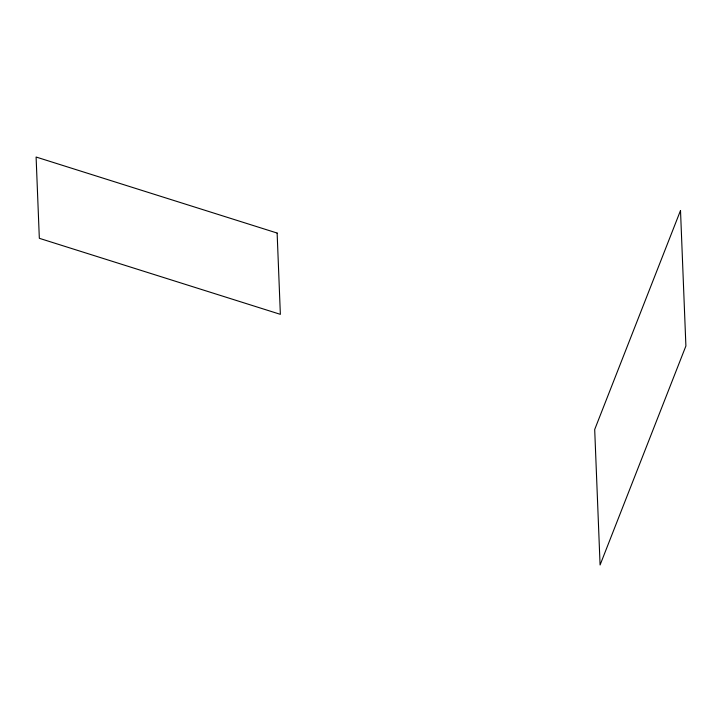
<?xml version="1.0" encoding="UTF-8"?>
<svg xmlns="http://www.w3.org/2000/svg" width="722" height="722" viewBox="0 0 722 722"><rect width="100%" height="100%" fill="white"/><g stroke="black" fill="none" stroke-linecap="round" stroke-linejoin="round"><path stroke-width="1.08" d="M680.512 210.517L594.693 429.5L600.081 564.974L685.9 345.991L680.512 210.517M277.131 233.053L36.1 157.026L39.331 238.314L280.362 314.341L277.131 233.053"/></g></svg>
